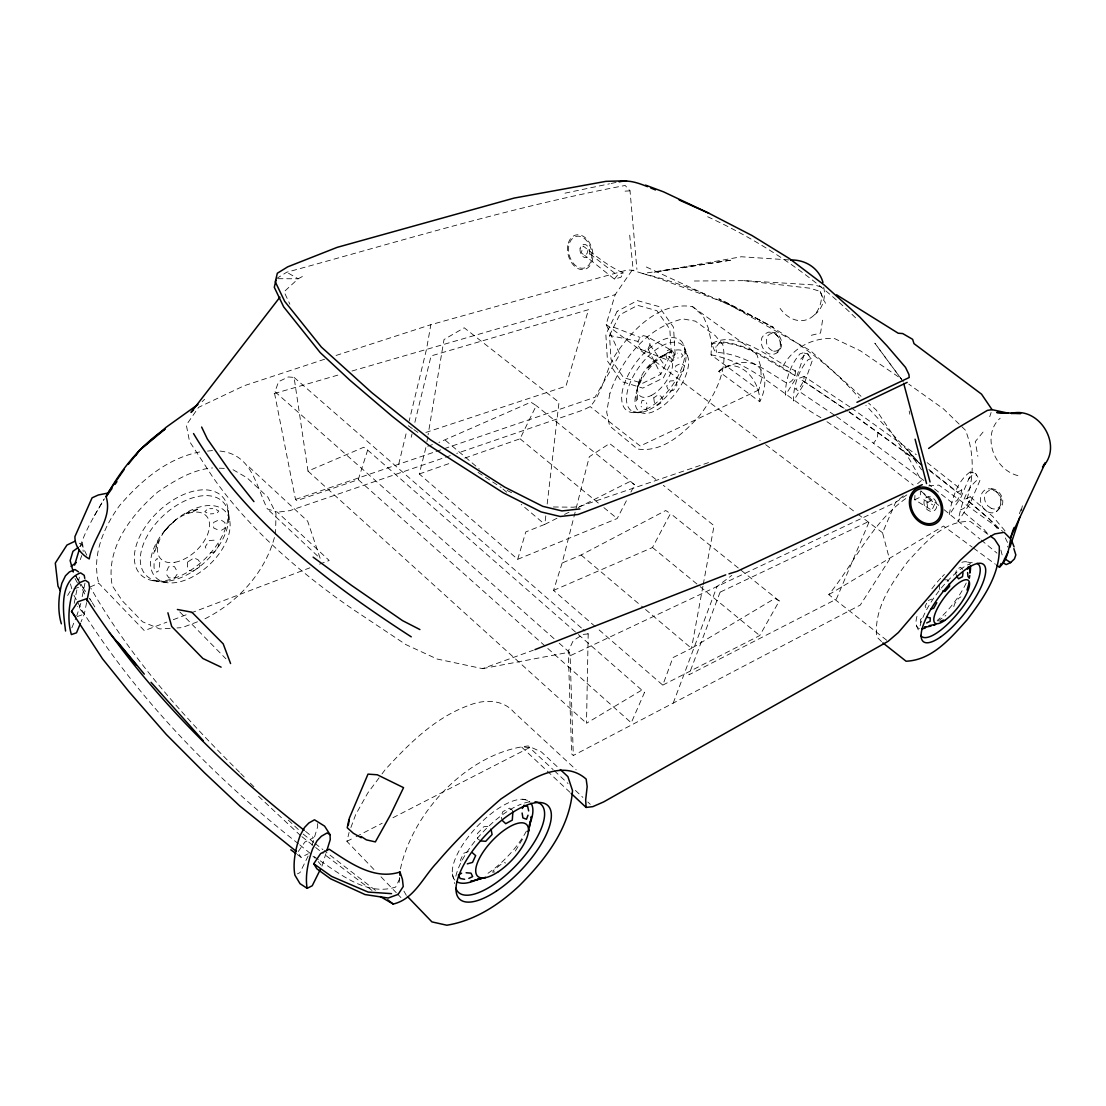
<?xml version="1.0" encoding="UTF-8"?>
<svg xmlns="http://www.w3.org/2000/svg" width="1106" height="1106" viewBox="0 0 1106 1106"><rect width="100%" height="100%" fill="white"/><g stroke="black" fill="none" stroke-linecap="round" stroke-linejoin="round"><path stroke-width="0.75" stroke-dasharray="5 3.75" d="M154.066 563.604L154.052 568.069L156.623 572.189L158.587 570.89M275.56 534.392L275.975 513.364L267.998 497.327L247.039 477.806L231.14 468.626M554.023 638.632L274.067 390.902L295.496 499.428L296.823 500.659L358.261 479.658L631.263 722.785L644.508 692.453L641.356 690.365L586.498 723.255L588.198 633.904L582.986 629.355M920.358 622.789L920.455 619.346L923.469 617.604M636.019 395.92L636.6 403.234L637.263 402.529M692.453 306.583L747.532 346.468L757.002 354.874L760.596 366.003L761.412 379.828L758.799 389.976L711.034 354.805L711.628 343.358L708.269 327.929L703.07 315.791L692.453 306.583C659.77 301.426 633.047 328.869 616.125 353.685C605.176 370.261 603.586 391.455 590.189 406.593L583.263 409.994L456.737 453.405M159.499 567.267L159.748 562.567L157.204 558.447L155.338 560.535M927.588 507.129L926.966 502.705L928.722 498.709L934.999 503.299L931.888 510.295L914.703 499.774L915.049 493.553M637.65 399.764L637.167 392.284L636.503 393.653M939.575 584.867L939.353 588.917L941.552 590.853M399.612 877.473L399.114 882.616L400.718 885.45M400.441 868.915C412.704 811.804 468.239 752.536 528.156 745.956L541.415 751.969L559.069 768.407M795.504 370.828C795.629 376.192 792.698 382.662 786.67 383.146C765.103 369.708 742.651 354.003 716.467 352.344L714.421 350.408L711.67 343.648C737.536 328.344 772.928 361.192 795.504 370.828L790.596 372.625C768.905 359.201 746.37 343.524 720.103 341.782L715.914 347.215L716.467 352.344M545.797 515.88L544.816 524.368L525.792 531.931L517.691 559.318L419.285 473.976L426.087 446.769M547.18 504.018L559 402.308L464.216 327.791L444.018 339.514L428.077 434.852M848.993 411.999L877.929 432.681L877.335 437.921L873.574 443.243L924.022 480.612M849.892 406.925L804.186 376.413L803.537 381.169L800.219 386.893L795.255 388.759L835.196 415.649M822.546 320.215L820.555 333.044L807.767 336.155M426.944 441.653L427.801 436.552M861.021 396.294L810.422 350.63L726.974 303.376L659.646 278.753L632.107 270.223L627.379 269.933L430.856 324.694L426.474 349.413L409.179 420.957M702.932 586.18L691.499 648.351L672.932 657.614L662.784 685.126L596.466 627.627M703.236 584.493L714.061 525.668L663.337 485.313M74.213 603.337L77.116 588.586M78.733 580.387L79.369 577.111M86.614 602.563L84.305 614.037L81.056 621.862M80.821 603.406L76.729 615.931M82.203 596.632L84.968 583.097M967.031 498.806C974.137 476.313 974.234 452.326 965.497 430.275L943.487 408.888L908.759 384.128M1005.022 530.88L993.133 516.834L970.211 496.746C969.492 502.235 966.464 508.235 960.699 509.686L983.51 528.834L987.962 534.129M1021.267 510.682L1022.4 505.677L1018.889 515.009M636.849 390.556L638.77 382.275M927.16 462.64L961.819 489.986L960.685 494.672L957.008 500.589L952.28 502.898L929.399 484.857M398.713 464.216L406.759 430.939M411.211 437.285L412.026 433.967M414.861 422.34L431.064 355.938L588.516 309.666L565.954 386.188L425.865 432.446M373.939 869.482L346.911 841.362L349.095 832.376M595.166 626.494L553.553 590.41L562.152 562.982L589.318 456.737L609.586 443.506L658.001 481.069M588.143 249.707L587.023 253.592L584.645 255.362L581.272 252.873L583.208 246.085C595.885 255.915 608.507 266.505 623.342 272.961L620.908 277.247L614.383 279.085L584.645 255.362M953.814 606.682L954.644 603.835L958.653 598.305L960.948 596.867M641.231 403.289L642.13 400.331L645.531 400.69L646.803 403.856M80.226 546.447C85.604 529.788 95.061 514.636 103.853 499.553M444.142 448.718L595 397.261L619.802 354.183L606.143 324.459L615.157 294.68L632.107 270.223M312.003 845.26L317.712 826.541L317.56 823.196M321.97 866.164L325.869 853.68M358.261 479.658L367.662 450.087L363.736 447.253L307.993 471.101L294.085 377.423L288.293 376.952L278.629 381.639L274.952 391.69M989.732 416.727L991.114 412.483M637.982 385.69L641.909 376.828M641.867 377.685L637.609 387.28M80.296 559.622L81.761 555.544M274.426 537.53C264.555 573.558 236.712 603.268 203.587 619.484M350.892 827.537L355.662 814.652L367.731 793.085L380.962 775.32M673.208 703.112L717.02 586.526L731.799 575.355M729.476 365.492L718.762 371.381L759.753 401.727C765.393 390.681 768.338 374.92 757.569 365.948C747.172 359.312 734.826 363.349 724.25 367.316M71.849 627.835L76.12 617.425M166.895 570.696L168.582 566.784L174.499 566.645L176.587 570.447M588.198 633.904L582.89 634.429L573.212 640.692L568.235 651.213L571.664 753.96L573.309 755.481L860.288 605.051L889.556 559.36L882.533 532.746L895.625 502.318L903.353 495.778M515.355 850.998L522.046 839.952L524.037 838.638M157.481 541.968L153.651 553.553M154.964 551.258L158.49 540.585M399.764 878.51L395.685 887.067C367.579 896.081 341.92 875.358 319.855 860.579M647.176 406.925L645.932 409.469L642.531 409.137L641.148 406.331M464.783 458.091L520.055 438.792L536.244 405.639L530.921 402.155L438.93 442.441M308.132 856.072L299.975 872.606L297.431 873.864M609.517 335.45L619.609 314.892L637.65 305.353L656.867 310.689L669.821 329.104L671.328 353.491L660.807 374.257L642.489 383.353L623.508 377.547L610.996 359.27L609.517 335.45L638.038 341.381L638.328 346.012L640.775 349.524L668.618 360.459L671.383 361.358L673.734 360.031L674.743 356.975L674.024 353.353L671.867 350.561L647.204 336.666L643.512 335.616L640.015 337.413L638.038 341.381M640.775 349.524L644.439 350.602L647.95 348.819L649.941 344.851L649.651 340.206L647.204 336.666M517.691 559.318L617.176 518.534L627.088 499.442M630.89 492.115L634.706 484.774L536.244 405.639M553.553 590.41L652.485 547.511L670.513 513.543L665.701 510.53L581.079 555.005L562.152 562.982M926.69 603.309L925.128 606.129L926.482 609.047M662.784 685.126L759.725 635.563L779.301 600.973L670.513 513.543M94.369 515.686L104.434 498.737M67.618 595.484L70.176 591.295M177.098 574.29L174.845 577.733L168.914 577.899L166.605 574.581M777.089 352.565L779.689 348.971C781.61 342.777 779.163 335.229 772.997 332.519L768.67 332.104L764.702 333.929L761.923 337.593C759.822 343.855 762.946 351.127 768.974 353.837L773.177 354.321C784.057 352.413 784.237 336.653 774.877 332.477L768.67 332.104M381.985 773.951L385.04 769.845C409.096 743.605 435.045 717.448 469.345 705.199C483.944 699.324 502.898 699.227 513.834 712.112L576.185 769.845M217.412 512.755L218.739 511L214.412 508.677L209.739 508.677M614.383 279.085L618.019 274.454L623.342 272.961M783.089 365.975C793.431 347.243 813.463 337.067 834.643 338.616L860.164 350.685L901.819 379.164M983.027 432.087L975.271 441.626L977.856 456.253M996.423 511.553C1003.474 505.76 1001.566 493.566 993.534 489.599L988.792 488.741L984.492 490.248C976.225 497.119 981.478 512.617 992.262 512.935L996.423 511.553L1001.953 506.05C1005.382 497.741 997.902 487.207 988.792 488.741M164.227 531.281L166.384 528.82M886.722 640.277L828.809 594.641C855.132 562.221 872.109 521.299 907.971 497.036M968.566 479.188L972.672 474.64L975.616 473.354L979.916 480.502L970.017 503.479L958.086 521.493C960.713 506.216 966.077 487.649 979.28 478.428M800.772 359.132L804.739 354.902L807.85 353.906L812.177 360.86L804.269 383.644L793.403 401.008C793.223 386.381 798.435 370.634 808.21 359.616L811.182 358.607M165.499 529.829L167.462 527.839M173.324 522.253L175.508 520.041M662.48 355.731L661.9 356.312L671.867 351.915L664.181 354.791M202.135 401.672L204.61 399.294M165.084 530.313L175.107 520.387M206.684 509.88L204.79 511.705L209.145 514L213.79 513.654M681.282 357.238L683.024 355.607L680.95 353.312L677.605 353.173M937.902 621.13L945.851 615.475M917.524 483.778L921.381 480.502L909.505 459.363L876.201 409.98L868.611 403.137M174.236 521.092L176.338 519.364M814.237 314.989C822.836 308.975 826.058 297.168 823.693 287.214M674.867 354.238L672.697 355.911L674.784 358.206L678.268 357.985M79.591 546.502L82.245 544.567L83.227 551.465M906.851 494.88L895.625 502.318L570.115 655.775L573.309 755.481M276.32 278.684L286.717 272.228C399.017 241.633 510.668 207.14 625.153 185.476L630.019 190.826L636.918 269.339M828.809 594.641L943.529 526.027L972.174 547.124M221.559 530.23L224.974 528.212L224.933 522.585L221.49 520.262M680.549 372.528L683.522 370.828L684.517 366.003L682.291 363.971M658.817 357.763L667.692 352.842M302.367 276.528L298.15 278.795L284.076 291.777L289.869 304.191M346.911 841.362L354.584 837.422M356.118 836.634L382.206 823.237M392.962 817.721L529.567 747.615L553.124 769.61M297.265 854.509L301.136 857.344L308.201 853.777M556.954 518.258L544.816 524.368L521.258 504.447M564.53 514.442L570.599 511.387M578.189 507.571L629.756 481.622L634.706 484.774M970.211 496.746L965.538 499.041L988.501 518.175L999.008 530.534M961.819 489.986L957.077 492.281L928.667 470.009M926.966 502.705L930.533 500.99L921.16 490.981M914.703 499.774L920.786 496.884L920.261 490.967M758.799 389.976L640.208 446.008L590.189 406.593M217.578 520.567L213.665 522.364L213.721 528.004L217.647 529.774M679.222 364.192L675.89 365.699L674.923 370.538L677.632 372.1M970.197 471.958C956.994 481.096 951.713 499.746 949.211 514.995L961.086 497.009L970.861 474.045L970.197 471.958L975.616 473.354L976.349 475.635M90.098 586.996L98.738 583.221L144.361 630.669L166.868 622.125M173.296 619.692L189.361 613.581M190.965 612.973L309.901 567.807M319.537 564.157L329.187 560.493L277.468 512.189L267.348 508.94C255.61 484.608 251.781 453.557 218.698 450.944M197.462 621.807L182.144 627.627L177.001 627.932M928.252 600.489L932.012 599.065M468.377 851.509L463.538 853.348L460.469 860.136L462.101 862.404M804.186 376.413L799.223 378.252L847.625 411.017M324.583 359.243L244.163 385.731L198.624 407.312L186.32 425.022L189.541 441.474L212.117 476.092A437.34 196.799 23.6 0 0 353.768 609.876L405.999 644.66L437.147 659.024L482.52 668.646L533.369 650.204M77.226 616.581L84.305 614.037L77.558 606.434M419.285 473.976L451.787 462.626M73.881 588.904L79.591 586.927M450.253 455.631L289.896 510.64L277.468 512.189M295.496 499.428L434.409 452.05M436.027 451.483L442.511 449.271M708.559 462.585L580 506.341L573.295 507.198L553.332 506.977M427.69 446.23L432.515 444.598M336.072 355.455L430.856 324.694M803.053 352.828L800.08 353.809C790.306 364.814 785.177 380.588 785.44 395.174L796.265 377.851L804.062 355.081L803.053 352.828L807.85 353.906L808.97 356.381M199.688 451.953C166.73 458.409 140.987 480.834 119.642 505.483C103.522 527.534 91.494 555.641 98.738 583.221M274.177 393.584L340.399 374.381M351.985 371.022L615.157 294.68M565.014 193.163L609.489 183.817M611.148 183.458L616.083 182.421M482.52 668.646L569.355 652.194L570.115 655.775M210.292 552.71L214.73 551.866L218.891 545.535L217.675 541.47M670.056 390.985L673.416 390.39L676.941 385.261L676.305 381.902M494.686 871.915L492.626 872.261L493.732 870.228L500.41 864.809L504.474 862.652L505.636 863.026M207.555 451.096L215.421 450.239M214.066 540.17L209.352 540.53L205.191 546.889L207.251 550.539M928.694 485.921L938.953 485.105L1002.741 531.322M625.084 191.144L630.019 190.826M673.706 380.754L670.181 380.962L666.655 386.105L667.941 389.146M170.158 628.346L159.872 628.955L142.577 621.807L122.407 600.89L112.231 585.682C105.167 548.286 131.172 514.94 157.854 491.921C174.402 480.792 192.25 469.566 212.532 467.949M694.361 281.007L743.965 280.648L814.638 284.961L821.869 287.228M277.993 278.698L298.15 278.795L286.717 272.228M637.125 412.455L640.982 412.497L633.213 411.764M944.234 579.751L947.593 579.862L949.142 582.503M219.306 468.197L224.38 468.377M788.937 259.91L741.352 256.758L653.535 272.353L732.241 259.951L642.6 273.569C688.623 284.325 731.868 305.311 773.481 327.362L718.845 298.8C770.675 323.989 821.26 353.865 859.238 398.036M152.863 580.678L166.011 582.544M529.567 747.615L521.368 746.799L569.922 792.269M743.965 280.648L810.09 288.224L820.182 291.431L825.463 303.279M967.57 562.111L972.285 562.747M711.034 354.805C753.449 362.602 784.624 397.4 821.357 417.902M522.654 799.237L530.341 800.951M671.867 350.561L669.089 349.676L666.752 351.003L665.757 354.058L666.462 357.667L668.618 360.459M613.581 327.169L640.015 337.413M79.342 543.24L82.245 544.567M646.319 266.988L705.752 294.514M507.129 490.47L514.608 494.188M707.674 216.762C763.389 242.394 814.776 277.025 858.201 320.45M923.842 499.705L932.552 504.737M779.301 600.973L774.988 598.374L691.499 648.351L641.549 606.129M478.069 472.4L501.156 487.497M794.993 375.556L794.205 375.045C768.767 362.049 742.126 338.616 711.67 343.648L715.914 347.215M803.537 381.169L847.777 410.727M826.97 421.718L867.602 449.395L913.238 485.092M480.681 840.892L477.377 838.625L477.433 833.495L483.861 826.666L488.755 826.528L491.175 829.721M408.238 425.713L412.414 428.616M413.81 429.584L417.999 432.501M314.228 856.652L318.445 859.597M851.302 407.907L916.266 454.677M512.714 810.491L509.41 808.14L502.815 811.666L501.046 816.74L502.511 820.68M849.173 411.722L919.307 462.363M836.565 416.63L873.574 443.243M877.929 432.681L921.906 464.714M987.865 534.281L970.46 521.59C943.819 519.889 924.16 543.875 907.736 561.599C891.671 583.318 873.519 608.383 876.809 636.918L881.689 641.715M973.543 548.134L995.386 564.212M372.017 890.427L324.528 854.482M606.143 324.459L760.154 440.52M765.656 444.667L856.403 513.06M857.786 514.096L882.533 532.746M375.446 890.371L324.238 850.652M590.023 253.938L616.609 274.62M921.284 491.396L938.759 505.401M303.21 834.118L313.731 842.385M315.044 843.422L322.924 849.629M300.583 835.624L257.159 795.007M301.91 836.675L323.187 853.431M928.791 469.386L960.685 494.672M969.16 501.391L995.193 524.285L1000.723 530.908M944.137 509.728L979.93 538.995M305.56 831.366L313.454 837.767L304.814 842.081L297.68 852.394L301.136 857.344M298.399 843.754C214.799 777.974 139.149 700.554 82.024 610.457L77.171 601.332M299.712 844.832L311.588 854.496M520.055 438.792L598.553 503.244M603.876 507.613L617.176 518.534M652.485 547.511L698.826 585.558M700.139 586.65L759.725 635.563M981.243 540.074L996.962 553.097M445.345 440.271L479.368 469.041M502.94 488.963L506.866 492.281M581.079 555.005L640.222 605.01M294.085 377.423L581.687 628.222M367.662 450.087L644.508 692.453M559.194 643.208L569.355 652.194M307.993 471.101L586.498 723.255M249.209 467.064L307.662 521.189L320.187 558.419L267.348 508.94M554.355 770.771L568 783.504M575.424 790.444L582.862 797.385M587.825 802.016L590.3 804.338M312.97 856.196L315.196 858.284M288.32 820.113L299.491 830.62M239.504 772.223C183.43 716.591 130.328 657.296 90.996 588.42M240.707 773.44L245.546 778.292M250.371 783.159L253.993 786.795M179.78 611.922L225.901 658.789M962.635 569.341L960.616 567.254L956.69 569.341L955.695 573.074L956.621 576.226M381.003 876.823L396.28 892.722M397.455 893.938L402.155 898.832M919.584 463.483L865.887 405.363M921.892 465.958L906.892 449.077L921.63 469.843M318.196 861.602L321.03 865.03M903.256 381.777L874.846 343.178L901.321 379.054M649.941 344.851L665.038 365.892M77.918 580.208L75.761 575.839L80.13 582.917M75.761 575.839L80.102 582.903M94.84 606.931L89.627 598.457L93.111 604.111M403.925 891.118L406.331 895.362M75.07 578.549L78.084 584.134M73.936 595.263L76.369 599.825M647.95 348.819L660.807 374.257M78.65 581.673L85.839 596.272M86.807 555.198L83.13 547.677L82.107 540.24M1005.313 537.945L1007.4 542.258L1007.704 547.055M1000.889 550.083L1002.465 556.18M916.335 625.249L919.335 632.3M687.434 355.717A37.48 17.986 -52.8 0 0 642.213 378.694A37.48 17.986 -52.8 0 0 655.761 410.533A37.48 17.986 -52.8 0 0 687.434 355.717L683.577 344.726A44.171 21.415 -52.9 0 0 630.116 371.464A44.171 21.415 -52.9 0 0 646.236 409.372A44.171 21.415 -52.9 0 0 683.577 344.726M820.182 291.431L821.62 295.247A30.553 23.585 73.3 0 1 806.44 319.814A30.553 23.585 73.3 0 1 780.103 308.408M70.466 583.94L71.793 588.834M452.423 874.044L454.76 883.556M909.173 411.003L909.837 414.28M229.523 519.626A47.945 27.982 -43.4 0 0 164.766 530.631A47.945 27.982 -43.4 0 0 176.739 582.42A47.945 27.982 -43.4 0 0 229.523 519.626L227.629 506.755A56.475 33.263 -43.3 0 0 151.107 519.115A56.475 33.263 -43.3 0 0 165.264 580.595A56.475 33.263 -43.3 0 0 227.629 506.755M629.701 235.177L633.185 270.376M1017.893 475.608A32.931 27.235 61.9 0 1 992.704 450.488A32.931 27.235 61.9 0 1 1000.17 418.234M455.852 876.187A60.36 23.516 -46.7 0 1 521.147 804.159M524.507 802.997A60.36 23.516 -46.7 0 1 530.714 801.726M526.401 831.131A54.166 21.36 -46.6 0 1 485.437 874.943M454.87 880.072A54.166 21.36 -46.6 0 1 478.041 825.56A54.166 21.36 -46.6 0 1 530.023 802.099M920.137 625.913A45.94 14.323 -52.2 0 1 940.639 588.89A45.94 14.323 -52.2 0 1 970.681 563.631M966.215 583.014A41.254 13.023 -52.3 0 1 937.197 620.535M919.432 628.623A41.254 13.023 -52.3 0 1 917.593 614.245M931.846 588.779A41.254 13.023 -52.3 0 1 941.192 577.705M942.271 576.585A41.254 13.023 -52.3 0 1 944.4 574.456M961.847 562.332A41.254 13.023 -52.3 0 1 969.768 564.226M718.762 371.381A30.567 22.562 69.9 0 1 744.919 370.551A30.567 22.562 69.9 0 1 759.753 401.727M187.495 562.125L187.37 566.631L188.78 570.129L192.803 571.373L199.287 567.129L200.283 562.636L198.002 559.719L194.006 557.908L187.495 562.125M653.77 397.828L654.586 404.284L657.337 405.432L661.817 402.308L662.522 398.754L660.987 396.321L658.264 394.718L653.77 397.828M609.848 393.681L606.682 412.082L609.627 425.962L637.415 448.981C662.605 452.976 683.729 433.206 699.31 416.022C714.517 395.976 728.37 370.455 722.757 344.547L715.361 335.712L695.342 321.127L682.872 318.915C646.982 327.307 620.798 359.823 609.848 393.681M720.103 592.152L688.886 674.826L836.357 599.162L869.399 521.189L720.103 592.152M617.134 311.325L605.839 334.371L607.498 361.068L621.503 381.556L642.78 388.109L663.351 377.934L675.185 354.625L673.499 327.224L658.927 306.556L637.346 300.597L617.134 311.325M648.503 366.902L647.812 368.201L656.052 360.349L648.503 366.902M187.426 512.493L186.084 513.419L193.246 511.525L199.329 508.553L187.426 512.493M772.265 350.74L769.334 348.625A9.111 6.899 71.4 0 1 769.582 334.164A9.111 6.899 71.4 0 1 780.49 342.017A9.111 6.899 71.4 0 1 772.265 350.74M991.197 508.29L987.81 505.843A9.843 7.936 60.6 0 1 988.723 490.76A9.843 7.936 60.6 0 1 1001.345 499.843A9.843 7.936 60.6 0 1 991.197 508.29M83.614 588.586L81.001 584.327L85.3 591.378L83.614 588.586M924.174 500.672A7.701 6.055 62.4 0 0 931.929 511.414A7.701 6.055 62.4 0 0 934.999 500.05A7.701 6.055 62.4 0 0 924.174 500.672M649.609 409.552A41.572 20.074 -52.8 0 0 684.738 348.736A41.572 20.074 -52.8 0 0 634.485 374.022A41.572 20.074 -52.8 0 0 649.609 409.552M651.31 395.423A24.47 11.834 -52.8 0 0 671.812 359.588A24.47 11.834 -52.8 0 0 642.157 374.713A24.47 11.834 -52.8 0 0 651.31 395.423M169.384 580.954A53.157 31.203 -43.3 0 0 228.002 511.414A53.157 31.203 -43.3 0 0 156.07 523.249A53.157 31.203 -43.3 0 0 169.384 580.954M174.859 562.29A31.286 18.387 -43.3 0 0 209.117 521.23A31.286 18.387 -43.3 0 0 166.619 528.53A31.286 18.387 -43.3 0 0 174.859 562.29M580.097 248.504A6.843 4.756 75.4 0 0 586.47 257.657A6.843 4.756 75.4 0 0 588.157 246.832A6.843 4.756 75.4 0 0 580.097 248.504M567.765 245.67A17.737 12.29 75.4 0 0 584.217 269.491A17.737 12.29 75.4 0 0 588.655 241.481A17.737 12.29 75.4 0 0 567.765 245.67M568.747 246.209A16.314 11.309 75.4 0 0 583.885 268.108A16.314 11.309 75.4 0 0 587.963 242.338A16.314 11.309 75.4 0 0 568.747 246.209"/><path stroke-width="1.5" d="M996.741 565.221L999.478 567.226C1011.133 556.539 1008.05 540.461 1014.188 527.438M399.874 875.261L399.985 871.998C374.077 880.445 349.814 862.887 329.187 849.214L320.657 853.556L313.745 863.758L316.855 868.804L330.542 878.772L365.077 894.574L388.192 898.031L398.105 894.408L403.234 886.528L402.432 879.339L399.985 871.998M963.022 572.77L962.497 576.696L958.57 578.811L956.621 576.226M348.39 824.896L349.358 818.136L367.994 774.131L377.312 774.781L403.552 787.652L390.307 815.177L375.363 841.901L366.404 839.869L361.04 836.44M969.202 582.613L967.003 590.051M969.796 575.521L969.298 578.258L967.957 576.447L967.584 572.549M86.945 600.917L89.586 587.784L88.701 582.544L85.3 580.263L79.66 582.668L75.678 586.581L72.042 594.088A126.969 73.48 -42.9 0 0 71.392 634.567L76.494 632.812L80.406 623.425M529.525 826.97L531.461 816.546L531.143 817.334M530.299 821.136L528.295 831.836L528.792 830.025M348.846 820.099L347.215 827.758L353.339 833.26L361.247 837.74M275.975 280.122L274.288 287.284L283.661 306.86L320.228 352.634L350.063 380.353L392.091 416.229L428.907 445.303L503.244 492.792L541.138 511.926L560.244 516.502L578.12 514.484L725.287 458.575L854.924 407.285L907.183 382.372M967.584 569.12L968.206 566.977L969.547 568.816L969.976 572.355M1009.861 547.415L1019.76 517.345M74.586 565.083L79.286 549.558M326.837 850.569L330.238 839.648L330.044 834.643L324.597 826.127L314.491 819.795L308.809 823.016L304.537 827.468L300.182 835.389A139.356 60.913 -45.6 0 0 294.887 875.123L300.002 883.653L307.136 888.325L312.238 885.754L320.477 869.178M528.004 815.219L526.497 819.228L522.889 817.901L522.115 813.021M999.478 567.226L1001.082 563.466M1008.022 551.853L1002.838 562.608L1006.183 564.585L1010.621 562.608L1014.465 558.876L1015.833 554.936L1013.87 548.617M107.78 493.096L106.107 496.705C113.13 518.838 92.531 537.793 89.24 558.931C81.139 554.286 74.724 546.364 74.918 536.617L92.088 497.824L98.31 494.99L107.78 493.096L124.162 469.525M522.295 808.5L524.106 805.182M936.796 602.673L933.671 608.3L931.003 609.047M296.422 851.509L239.739 805.956L204.389 772.679L166.342 734.508L128.96 691.665L102.54 658.858L71.517 611.355L77.807 601.816L86.462 598.761C144.139 688.374 220.536 764.882 304.247 830.302M112.01 488.493L106.107 496.705C120.678 470.133 139.66 446.05 165.071 429.1L139.619 450.17L128.282 464.368M114.969 484.387L116.946 481.649M135.679 455.644L139.619 450.17L166.232 427.192L197.933 404.492M279.901 297.196L191.034 412.414L193.495 410.022M1043.428 465.239L1045.364 462.778L1010.096 538.332L1004.137 532.318L994.736 533.935L978.934 543.032L960.243 560.258L898.39 632.521L888.063 641.342L603.641 801.919L592.788 806.647L586.111 807.435L571.166 793.444M1042.502 466.926C1063.571 446.133 1039.612 406.068 1011.174 413.395M71.033 566.438L76.328 562.539M78.263 547.47L72.941 551.327L70.148 560.618L73.286 572.023M928.639 448.455L955.529 429.239L987.368 410.395L992.054 409.662L1008.064 413.132M461.631 873.173L458.437 875.04L460.137 878.482L464.617 879.284M926.69 622.941L930.118 621.282L930.243 617.839L926.869 617.314M74.973 541.249L66.941 545.064L55.3 563.092L57.982 586.139L60.346 590.521M468.847 878.399L472.649 876.602L471.004 873.146L466.124 872.758M922.28 484.649L737.177 571.304L728.992 573.834M925.929 626.632L924.395 627.351L931.031 626.093M856.929 402.308L909.201 377.519L908.952 374.547L905.524 367.399L886.984 345.819L859.611 316.841L824.15 284.933L789.352 258.541L751.873 235.454L708.822 213.209L663.586 191.863L645.558 185.131M940.183 621.586L943.487 620.051M933.81 625.167L935.828 624.309L929.109 625.65M380.229 896.537L393.224 904.058C414.225 899.109 422.99 877.196 436.704 862.915C456.239 839.827 478.041 818.772 500.907 799.002C524.023 783.739 559.871 756.062 586.166 779.08L587.175 786.615L585.668 799.873L586.111 807.435M534.958 649.623L725.716 574.857M471.419 881.164L470.589 881.454L481.165 878.703M484.096 877.874L485.589 877.404L475.11 880.141M467.326 863.855L472.552 862.39L475.663 855.615L472.386 852.767M619.194 181.868C628.802 179.449 638.646 183.154 647.535 186.665M579.862 508.94L561.959 510.931L542.811 506.341L504.834 487.179L430.317 439.676L371.796 392.644L321.362 347.063L284.698 301.371L275.297 281.836L277.316 273.251L287.726 266.836L337.123 247.371L514.235 198.057L605.991 181.343L626.549 180.776M1011.243 413.478L1020.714 413.464L996.755 412.51L1004.815 413.119M391.524 893.648L368.132 892.072L331.62 876.422L313.745 863.758M480.681 840.892L485.686 841.334L492.087 834.518L491.175 829.721M790.61 260.007C805.113 259.509 818.869 267.929 822.975 282.403M942.685 591.046L944.966 591.434L949.612 586.332L949.307 583.774M177.389 609.489L191.905 612.212L223.205 643.858L230.573 663.545M525.309 805.638L527.7 806.551L528.668 810.905M650.715 187.979L655.485 189.942M679.181 200.006L708.822 213.209M221.103 667.153L202.882 658.485L171.693 626.48L167.905 612.793M419.907 629.549L402.57 620.646L351.597 585.433L313.122 557.161M330.044 834.643L327.086 832.956L321.404 836.219L317.104 840.712L312.708 848.648A140.047 60.125 -45.8 0 0 307.136 888.312M836.606 294.832L898.196 333.224L902.703 333.556L912.616 339.307L913.998 343.634L981.52 394.137L992.054 409.662M1004.552 558.668L1010.621 562.608M411.266 636.849C327.763 582.821 245.2 520.318 193.536 433.566M78.471 571.843L75.056 569.549L69.415 571.926L65.448 575.825L61.839 583.291A126.416 73.95 -42.8 0 0 61.369 623.798M990.547 536.23L994.557 539.161L999.271 546.378C1000.308 574.415 983.289 598.47 967.1 619.844C950.856 637.885 932.358 660.144 906.091 661.222L882.906 642.904M290.795 849.795L295.966 853.569M387.75 899.842L393.224 904.058M560.327 769.582L567.89 776.619L572.521 790.624C569.535 828.629 544.981 860.15 518.921 886.113C498.571 905.026 474.709 920.676 446.852 925.224L431.921 921.892L407.506 896.565M502.511 820.68L505.719 823.68L512.285 820.127L512.894 811.956M151.052 682.319L203.158 740.578M117.955 642.31L144.305 674.121M109.314 632.508L136.19 664.941M253.924 501.612L230.56 472.207L207.334 438.985L201.638 427.054M74.932 615.959L71.517 611.355M1011.631 540.461L1014.064 546.862M903.699 383.409L930.035 481.953M915.077 439.193L926.565 483.585M84.761 578.355L84.222 575.314L80.572 572.853C58.507 581.369 63.222 612.6 65.572 631.028M535.069 801.781A60.36 23.516 -46.7 0 1 518.424 862.943A60.36 23.516 -46.7 0 1 455.852 888.284M530.963 803.233A54.166 21.36 -46.6 0 1 529.345 825.035M477.999 879.132A54.166 21.36 -46.6 0 1 457.207 881.924M976.999 563.383A45.94 14.323 -52.2 0 1 960.782 609.6A45.94 14.323 -52.2 0 1 920.676 635.425M970.335 565.899A41.254 13.023 -52.3 0 1 969.838 573.185M925.363 627.987A41.254 13.023 -52.3 0 1 922.086 628.802M910.058 497.299A19.949 15.65 62.4 0 0 930.063 525.239A19.949 15.65 62.4 0 0 938.109 495.889A19.949 15.65 62.4 0 0 910.058 497.299M911.33 498.018A18.36 14.406 62.4 0 0 929.731 523.705A18.36 14.406 62.4 0 0 937.114 496.705A18.36 14.406 62.4 0 0 911.33 498.018M496.373 891.132A64.314 24.899 -46.7 0 0 548.106 805.818A64.314 24.899 -46.7 0 0 466.538 859.915A64.314 24.899 -46.7 0 0 496.373 891.132M498.433 871.652A35.572 13.811 -46.7 0 0 526.567 824.537A35.572 13.811 -46.7 0 0 481.331 854.897A35.572 13.811 -46.7 0 0 498.433 871.652M940.487 637.056A48.927 15.152 -52.2 0 0 985.501 568.166A48.927 15.152 -52.2 0 0 934.307 603.71A48.927 15.152 -52.2 0 0 940.487 637.056M944.704 620.452A27.069 8.406 -52.2 0 0 969.409 582.337A27.069 8.406 -52.2 0 0 940.943 602.314A27.069 8.406 -52.2 0 0 944.704 620.452"/></g></svg>
